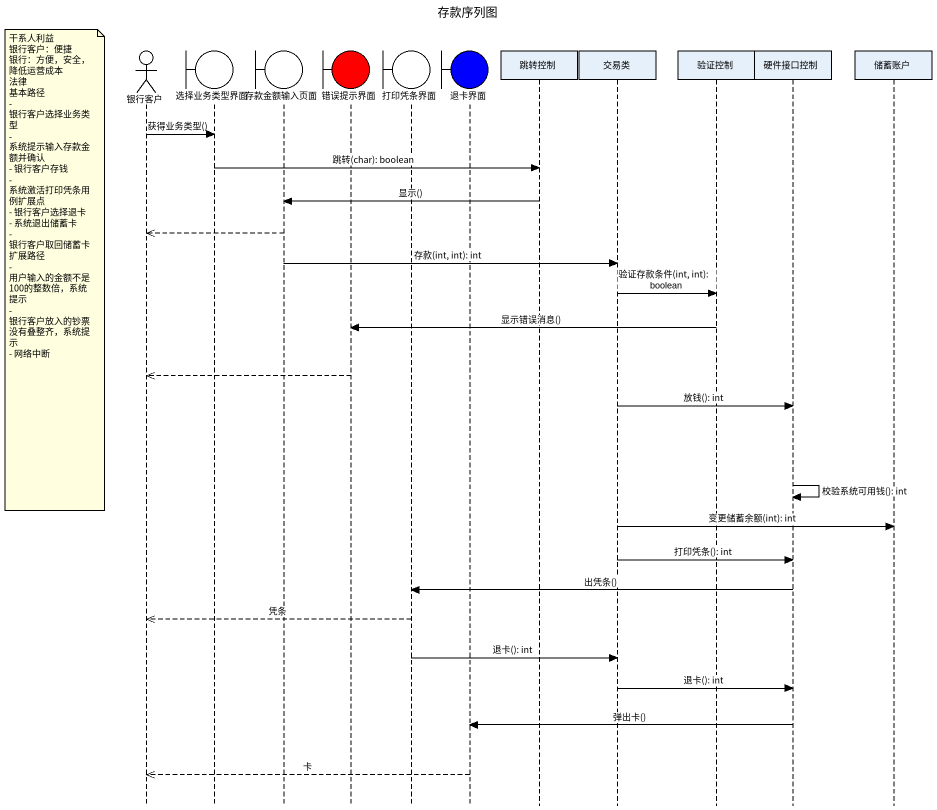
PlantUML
@startuml
title 存款序列图
hide footbox
actor 银行客户
boundary 选择业务类型界面
boundary 存款金额输入页面
boundary 错误提示界面 #FF0000
boundary 打印凭条界面
boundary 退卡界面 #0000FF
participant 跳转控制
participant 交易类
participant 验证控制
participant 硬件接口控制
participant 储蓄账户

银行客户 -> 选择业务类型界面 : 获得业务类型()
选择业务类型界面 -> 跳转控制 : 跳转(char): boolean
跳转控制 -> 存款金额输入页面 : 显示()
存款金额输入页面 -->> 银行客户
存款金额输入页面 -> 交易类 : 存款(int, int): int
note left of 银行客户
  干系人利益
  银行客户：便捷
  银行：方便，安全，降低运营成本
  法律
  基本路径
  - 银行客户选择业务类型
  - 系统提示输入存款金额并确认
  - 银行客户存钱
  - 系统激活打印凭条用例扩展点
  - 银行客户选择退卡
  - 系统退出储蓄卡
  - 银行客户取回储蓄卡
  扩展路径
  - 用户输入的金额不是100的整数倍，系统提示
  - 银行客户放入的钞票没有叠整齐，系统提示
  - 网络中断
end note
交易类 -> 验证控制 : 验证存款条件(int, int): boolean
验证控制 -> 错误提示界面 : 显示错误消息()
错误提示界面 -->> 银行客户
交易类 -> 硬件接口控制 : 放钱(): int
硬件接口控制 -> 硬件接口控制 : 校验系统可用钱(): int
交易类 -> 储蓄账户 : 变更储蓄余额(int): int
交易类 -> 硬件接口控制 : 打印凭条(): int
硬件接口控制 -> 打印凭条界面 : 出凭条()
打印凭条界面 -->> 银行客户 : 凭条
打印凭条界面 -> 交易类 : 退卡(): int
交易类 -> 硬件接口控制 : 退卡(): int
硬件接口控制 -> 退卡界面 : 弹出卡()
退卡界面 -->> 银行客户 : 卡
@enduml
